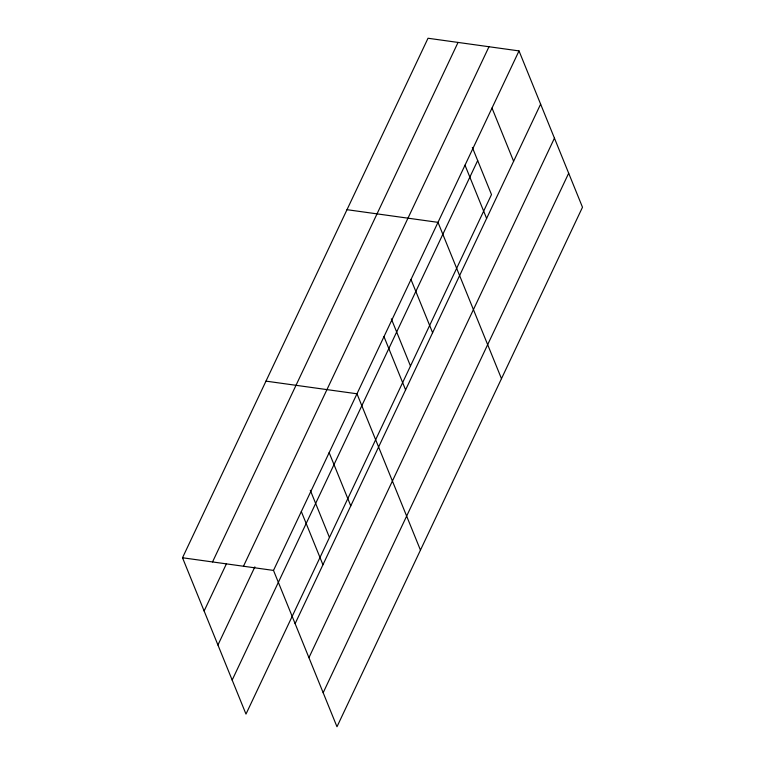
<?xml version="1.0" encoding="UTF-8"?>
<svg xmlns="http://www.w3.org/2000/svg" width="765" height="765" viewBox="0 0 765 765"><rect width="100%" height="100%" fill="white"/><g stroke="black" fill="none" stroke-linecap="round" stroke-linejoin="round"><path stroke-width="1.15" d="M472.34 147.416L491.493 194.578L245.986 714.089L182.51 557.761L428.018 38.25L519.014 50.911L582.49 207.239L336.983 726.75L273.507 570.422L519.014 50.911M212.536 561.94L458.044 42.429M204.121 610.996L226.383 563.891M243.471 566.243L488.988 46.732M217.939 645.019L254.869 566.875M232.168 680.075L477.685 160.554M295.118 623.647L540.625 104.136M308.936 657.671L554.443 138.159M323.165 692.727L568.682 173.215M347.004 209.687L437.991 222.347L501.477 378.675M265.981 381.133L356.978 393.784L420.454 550.111M182.51 557.761L273.507 570.422M492.01 108.056L513.621 161.281M465.005 165.202L486.617 218.427M410.987 279.493L432.608 332.727M391.326 318.852L410.48 366.014M383.982 336.638L405.593 389.873M329.151 452.66L350.772 505.894M310.303 490.289L329.457 537.46M301.324 511.546L322.945 564.771"/></g></svg>
